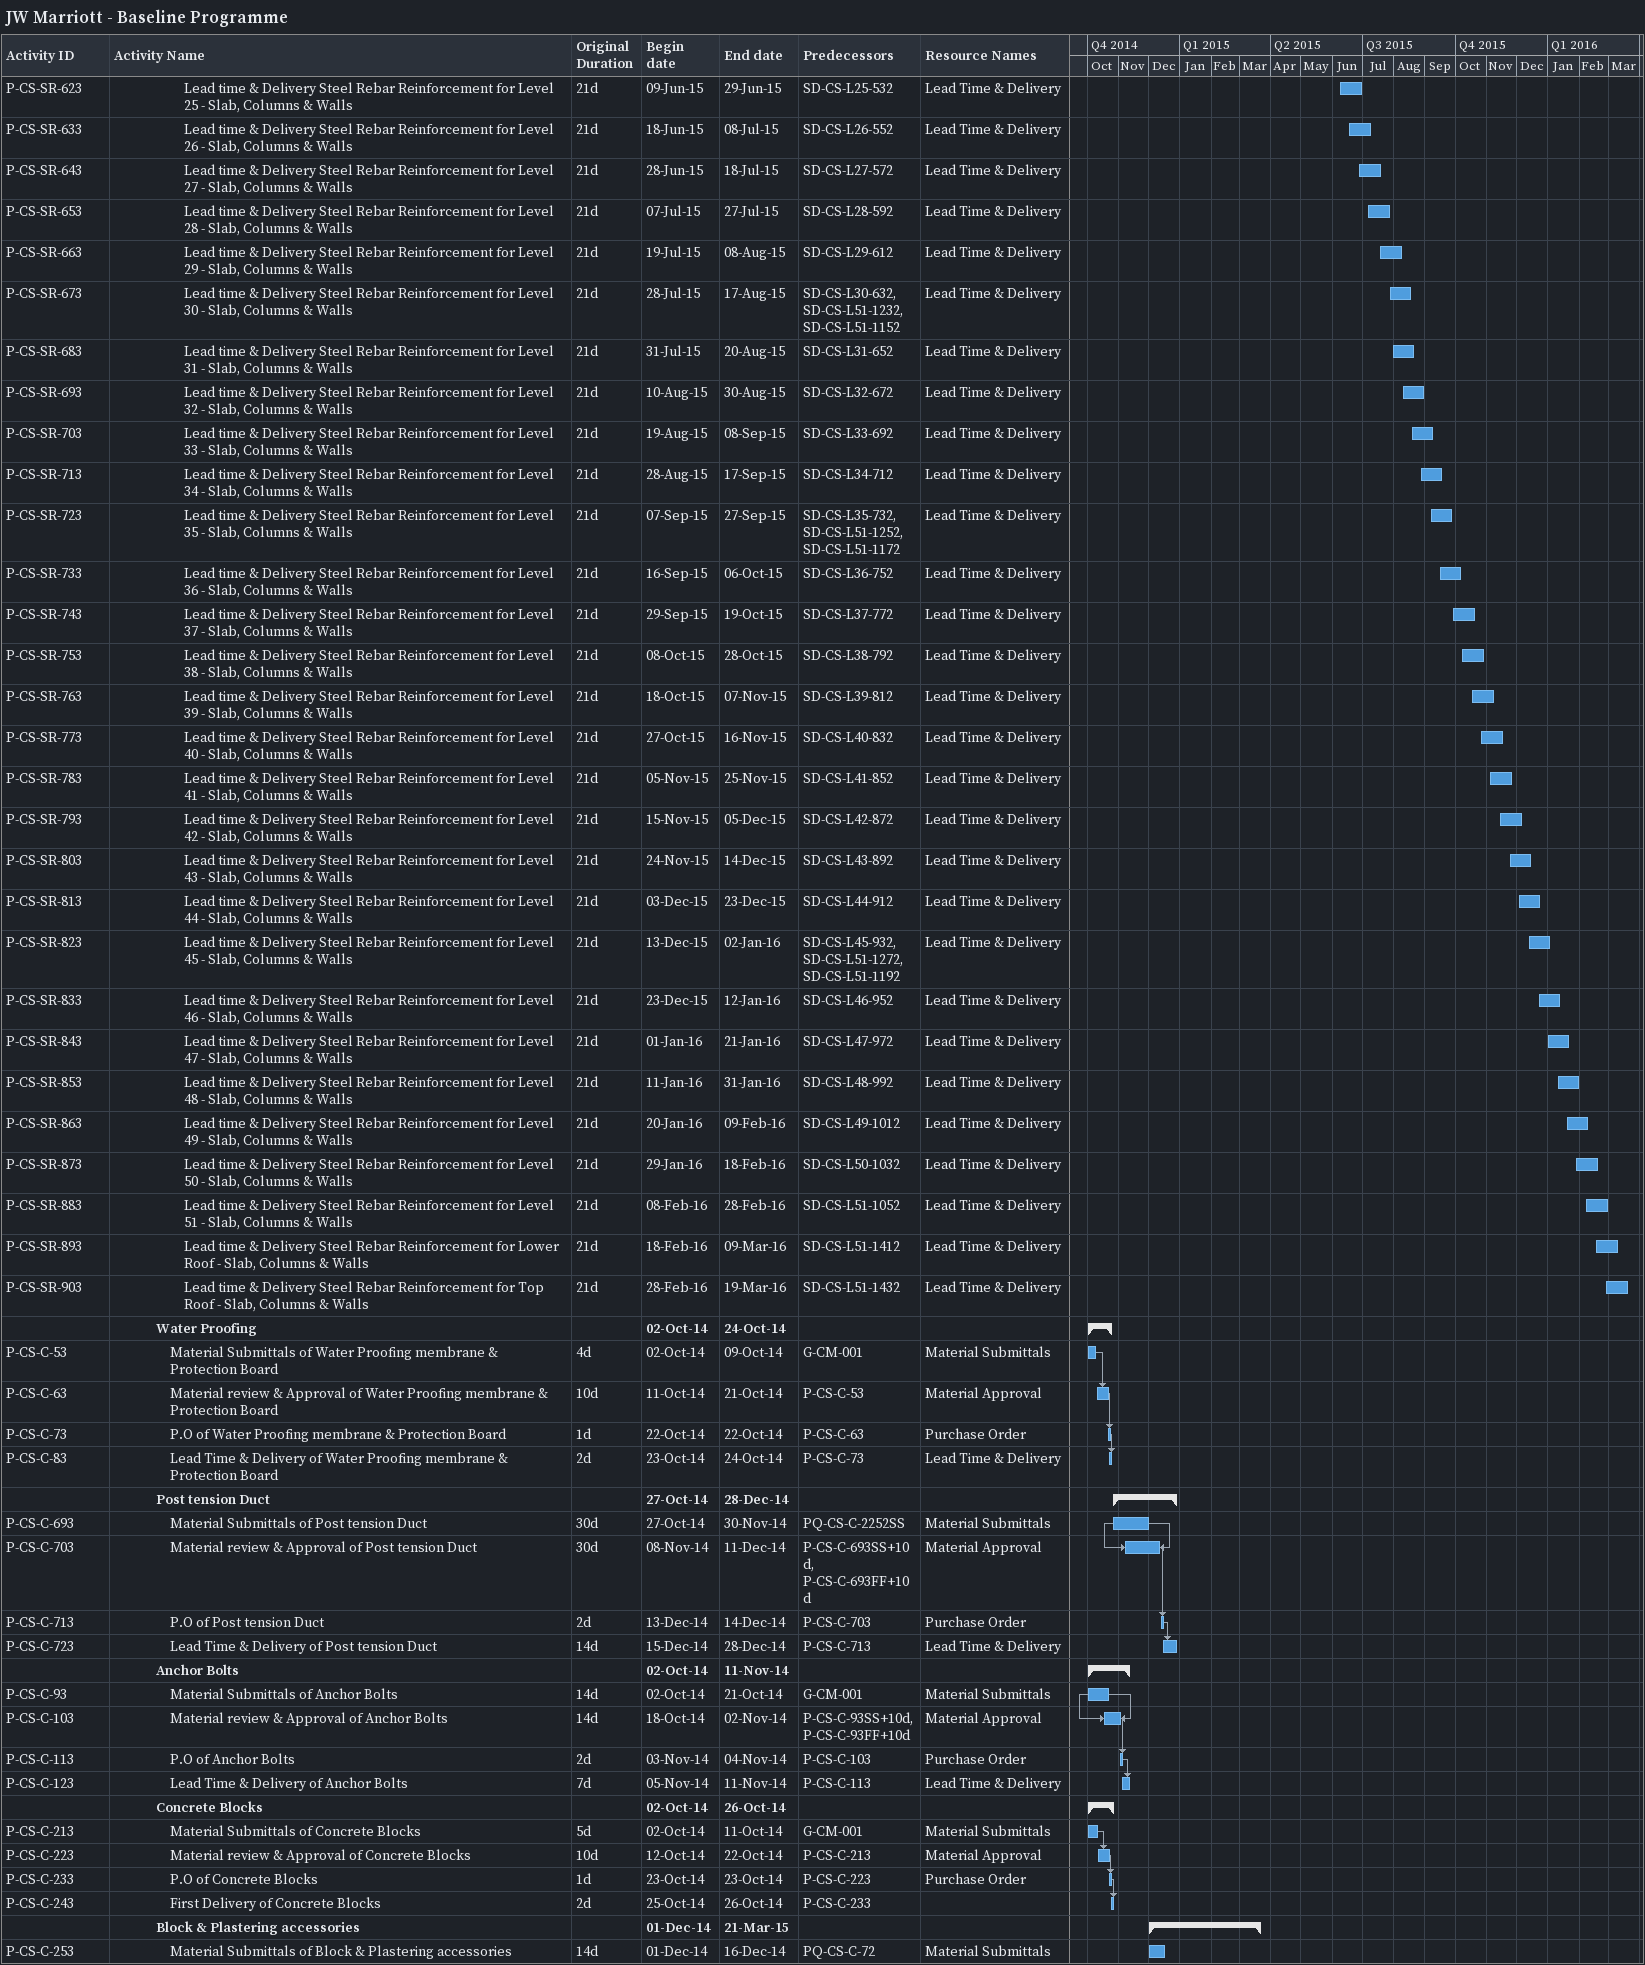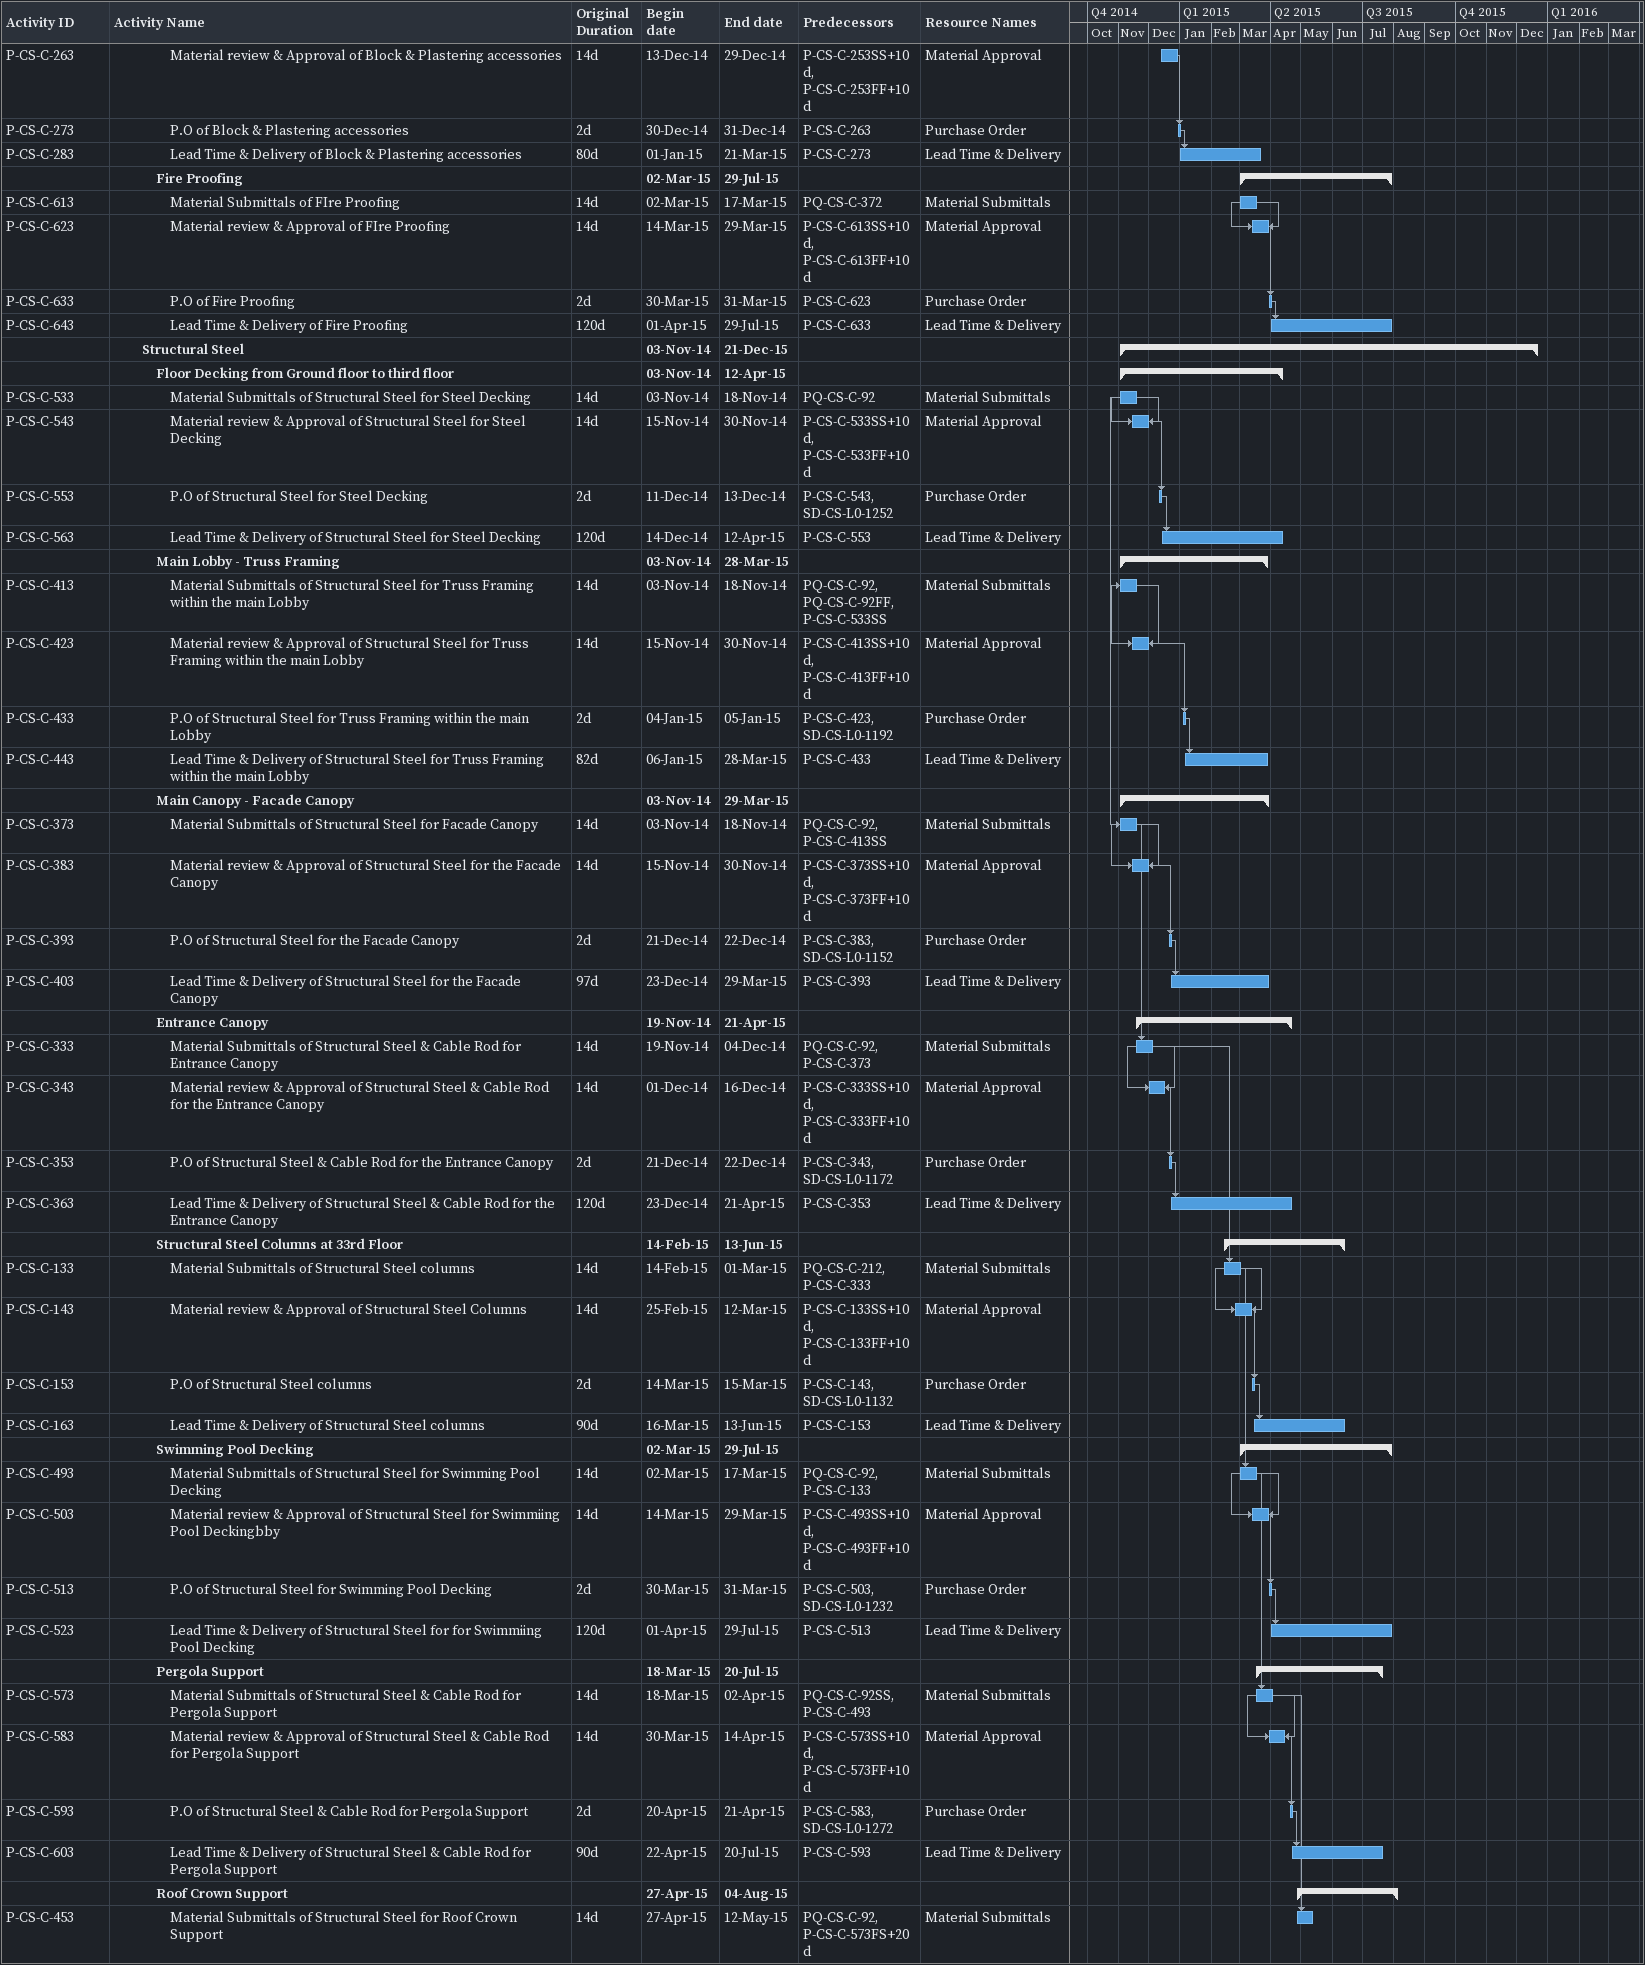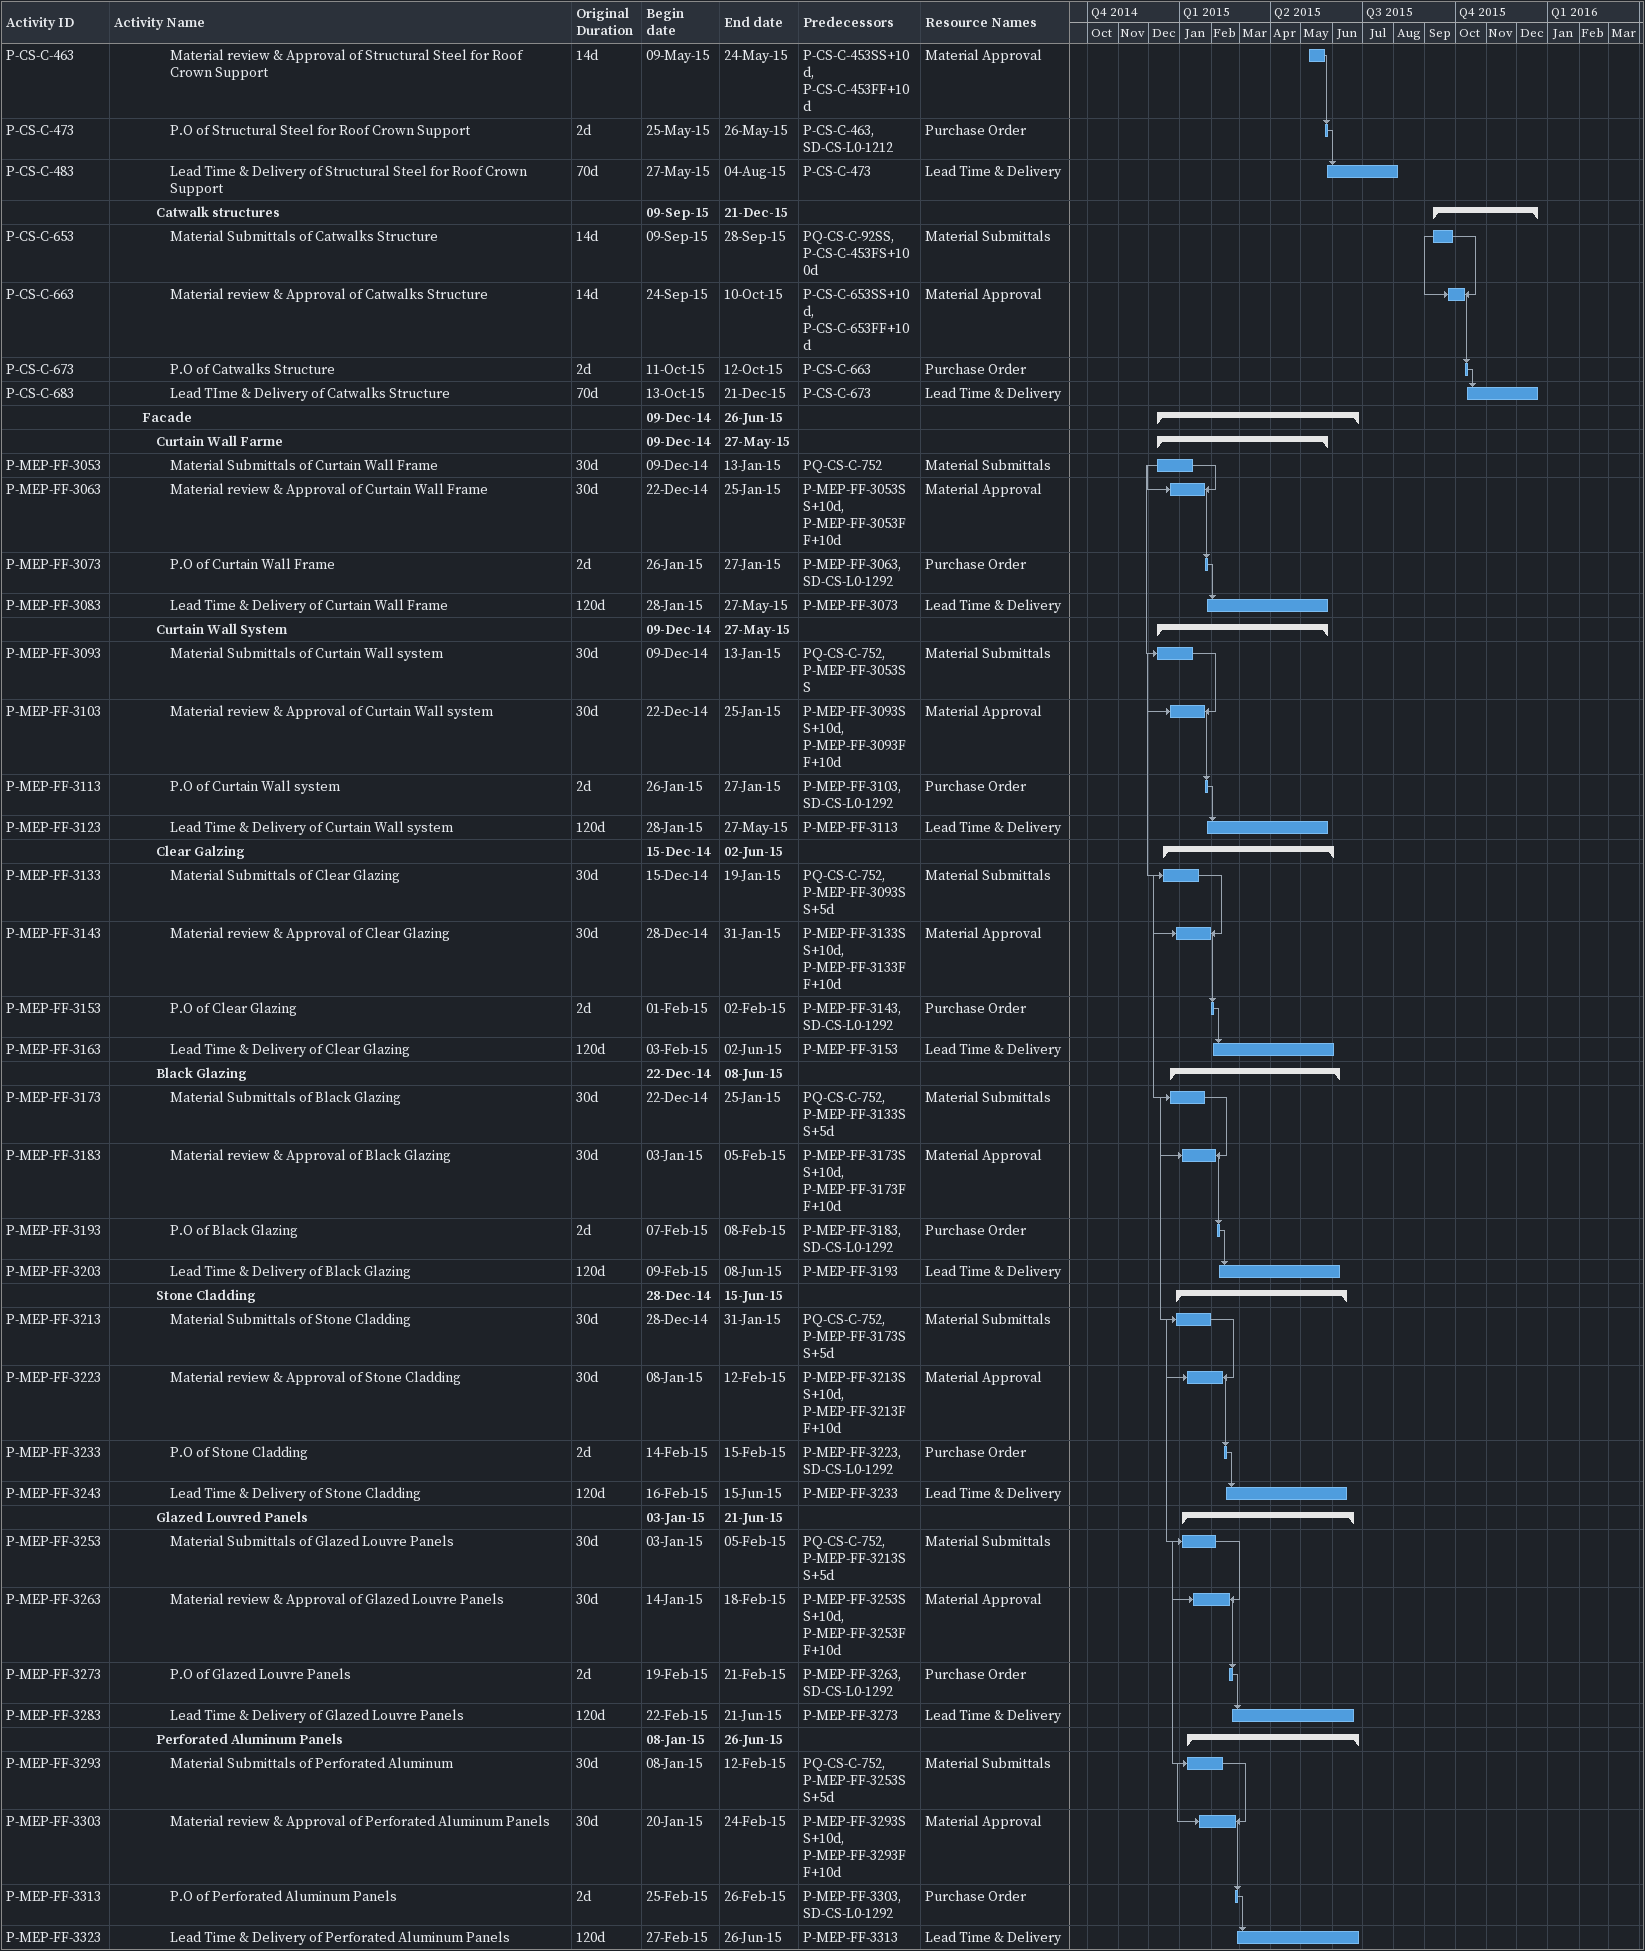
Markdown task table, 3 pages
JW Marriott - Baseline Programme

| ID | Level | Task | Original duration | Start | Finish | Predecessors | Resources |
|---|---|---|---|---|---|---|---|
| P-CS-SR-623 | 6 | Lead time & Delivery Steel Rebar Reinforcement for Level 25 - Slab, Columns & Walls | 21d | 2015-06-09 | 2015-06-29 | SD-CS-L25-532 | Lead Time & Delivery |
| P-CS-SR-633 | 6 | Lead time & Delivery Steel Rebar Reinforcement for Level 26 - Slab, Columns & Walls | 21d | 2015-06-18 | 2015-07-08 | SD-CS-L26-552 | Lead Time & Delivery |
| P-CS-SR-643 | 6 | Lead time & Delivery Steel Rebar Reinforcement for Level 27 - Slab, Columns & Walls | 21d | 2015-06-28 | 2015-07-18 | SD-CS-L27-572 | Lead Time & Delivery |
| P-CS-SR-653 | 6 | Lead time & Delivery Steel Rebar Reinforcement for Level 28 - Slab, Columns & Walls | 21d | 2015-07-07 | 2015-07-27 | SD-CS-L28-592 | Lead Time & Delivery |
| P-CS-SR-663 | 6 | Lead time & Delivery Steel Rebar Reinforcement for Level 29 - Slab, Columns & Walls | 21d | 2015-07-19 | 2015-08-08 | SD-CS-L29-612 | Lead Time & Delivery |
| P-CS-SR-673 | 6 | Lead time & Delivery Steel Rebar Reinforcement for Level 30 - Slab, Columns & Walls | 21d | 2015-07-28 | 2015-08-17 | SD-CS-L30-632, SD-CS-L51-1232, SD-CS-L51-1152 | Lead Time & Delivery |
| P-CS-SR-683 | 6 | Lead time & Delivery Steel Rebar Reinforcement for Level 31 - Slab, Columns & Walls | 21d | 2015-07-31 | 2015-08-20 | SD-CS-L31-652 | Lead Time & Delivery |
| P-CS-SR-693 | 6 | Lead time & Delivery Steel Rebar Reinforcement for Level 32 - Slab, Columns & Walls | 21d | 2015-08-10 | 2015-08-30 | SD-CS-L32-672 | Lead Time & Delivery |
| P-CS-SR-703 | 6 | Lead time & Delivery Steel Rebar Reinforcement for Level 33 - Slab, Columns & Walls | 21d | 2015-08-19 | 2015-09-08 | SD-CS-L33-692 | Lead Time & Delivery |
| P-CS-SR-713 | 6 | Lead time & Delivery Steel Rebar Reinforcement for Level 34 - Slab, Columns & Walls | 21d | 2015-08-28 | 2015-09-17 | SD-CS-L34-712 | Lead Time & Delivery |
| P-CS-SR-723 | 6 | Lead time & Delivery Steel Rebar Reinforcement for Level 35 - Slab, Columns & Walls | 21d | 2015-09-07 | 2015-09-27 | SD-CS-L35-732, SD-CS-L51-1252, SD-CS-L51-1172 | Lead Time & Delivery |
| P-CS-SR-733 | 6 | Lead time & Delivery Steel Rebar Reinforcement for Level 36 - Slab, Columns & Walls | 21d | 2015-09-16 | 2015-10-06 | SD-CS-L36-752 | Lead Time & Delivery |
| P-CS-SR-743 | 6 | Lead time & Delivery Steel Rebar Reinforcement for Level 37 - Slab, Columns & Walls | 21d | 2015-09-29 | 2015-10-19 | SD-CS-L37-772 | Lead Time & Delivery |
| P-CS-SR-753 | 6 | Lead time & Delivery Steel Rebar Reinforcement for Level 38 - Slab, Columns & Walls | 21d | 2015-10-08 | 2015-10-28 | SD-CS-L38-792 | Lead Time & Delivery |
| P-CS-SR-763 | 6 | Lead time & Delivery Steel Rebar Reinforcement for Level 39 - Slab, Columns & Walls | 21d | 2015-10-18 | 2015-11-07 | SD-CS-L39-812 | Lead Time & Delivery |
| P-CS-SR-773 | 6 | Lead time & Delivery Steel Rebar Reinforcement for Level 40 - Slab, Columns & Walls | 21d | 2015-10-27 | 2015-11-16 | SD-CS-L40-832 | Lead Time & Delivery |
| P-CS-SR-783 | 6 | Lead time & Delivery Steel Rebar Reinforcement for Level 41 - Slab, Columns & Walls | 21d | 2015-11-05 | 2015-11-25 | SD-CS-L41-852 | Lead Time & Delivery |
| P-CS-SR-793 | 6 | Lead time & Delivery Steel Rebar Reinforcement for Level 42 - Slab, Columns & Walls | 21d | 2015-11-15 | 2015-12-05 | SD-CS-L42-872 | Lead Time & Delivery |
| P-CS-SR-803 | 6 | Lead time & Delivery Steel Rebar Reinforcement for Level 43 - Slab, Columns & Walls | 21d | 2015-11-24 | 2015-12-14 | SD-CS-L43-892 | Lead Time & Delivery |
| P-CS-SR-813 | 6 | Lead time & Delivery Steel Rebar Reinforcement for Level 44 - Slab, Columns & Walls | 21d | 2015-12-03 | 2015-12-23 | SD-CS-L44-912 | Lead Time & Delivery |
| P-CS-SR-823 | 6 | Lead time & Delivery Steel Rebar Reinforcement for Level 45 - Slab, Columns & Walls | 21d | 2015-12-13 | 2016-01-02 | SD-CS-L45-932, SD-CS-L51-1272, SD-CS-L51-1192 | Lead Time & Delivery |
| P-CS-SR-833 | 6 | Lead time & Delivery Steel Rebar Reinforcement for Level 46 - Slab, Columns & Walls | 21d | 2015-12-23 | 2016-01-12 | SD-CS-L46-952 | Lead Time & Delivery |
| P-CS-SR-843 | 6 | Lead time & Delivery Steel Rebar Reinforcement for Level 47 - Slab, Columns & Walls | 21d | 2016-01-01 | 2016-01-21 | SD-CS-L47-972 | Lead Time & Delivery |
| P-CS-SR-853 | 6 | Lead time & Delivery Steel Rebar Reinforcement for Level 48 - Slab, Columns & Walls | 21d | 2016-01-11 | 2016-01-31 | SD-CS-L48-992 | Lead Time & Delivery |
| P-CS-SR-863 | 6 | Lead time & Delivery Steel Rebar Reinforcement for Level 49 - Slab, Columns & Walls | 21d | 2016-01-20 | 2016-02-09 | SD-CS-L49-1012 | Lead Time & Delivery |
| P-CS-SR-873 | 6 | Lead time & Delivery Steel Rebar Reinforcement for Level 50 - Slab, Columns & Walls | 21d | 2016-01-29 | 2016-02-18 | SD-CS-L50-1032 | Lead Time & Delivery |
| P-CS-SR-883 | 6 | Lead time & Delivery Steel Rebar Reinforcement for Level 51 - Slab, Columns & Walls | 21d | 2016-02-08 | 2016-02-28 | SD-CS-L51-1052 | Lead Time & Delivery |
| P-CS-SR-893 | 6 | Lead time & Delivery Steel Rebar Reinforcement for Lower Roof - Slab, Columns & Walls | 21d | 2016-02-18 | 2016-03-09 | SD-CS-L51-1412 | Lead Time & Delivery |
| P-CS-SR-903 | 6 | Lead time & Delivery Steel Rebar Reinforcement for Top Roof - Slab, Columns & Walls | 21d | 2016-02-28 | 2016-03-19 | SD-CS-L51-1432 | Lead Time & Delivery |
|  | 4 | **Water Proofing** |  | 2014-10-02 | 2014-10-24 |  |  |
| P-CS-C-53 | 5 | Material Submittals of Water Proofing membrane & Protection Board | 4d | 2014-10-02 | 2014-10-09 | G-CM-001 | Material Submittals |
| P-CS-C-63 | 5 | Material review & Approval of Water Proofing membrane & Protection Board | 10d | 2014-10-11 | 2014-10-21 | P-CS-C-53 | Material Approval |
| P-CS-C-73 | 5 | P.O of Water Proofing membrane & Protection Board | 1d | 2014-10-22 | 2014-10-22 | P-CS-C-63 | Purchase Order |
| P-CS-C-83 | 5 | Lead Time & Delivery of Water Proofing membrane & Protection Board | 2d | 2014-10-23 | 2014-10-24 | P-CS-C-73 | Lead Time & Delivery |
|  | 4 | **Post tension Duct** |  | 2014-10-27 | 2014-12-28 |  |  |
| P-CS-C-693 | 5 | Material Submittals of Post tension Duct | 30d | 2014-10-27 | 2014-11-30 | PQ-CS-C-2252SS | Material Submittals |
| P-CS-C-703 | 5 | Material review & Approval of Post tension Duct | 30d | 2014-11-08 | 2014-12-11 | P-CS-C-693SS+10d, P-CS-C-693FF+10d | Material Approval |
| P-CS-C-713 | 5 | P.O of Post tension Duct | 2d | 2014-12-13 | 2014-12-14 | P-CS-C-703 | Purchase Order |
| P-CS-C-723 | 5 | Lead Time & Delivery of Post tension Duct | 14d | 2014-12-15 | 2014-12-28 | P-CS-C-713 | Lead Time & Delivery |
|  | 4 | **Anchor Bolts** |  | 2014-10-02 | 2014-11-11 |  |  |
| P-CS-C-93 | 5 | Material Submittals of Anchor Bolts | 14d | 2014-10-02 | 2014-10-21 | G-CM-001 | Material Submittals |
| P-CS-C-103 | 5 | Material review & Approval of Anchor Bolts | 14d | 2014-10-18 | 2014-11-02 | P-CS-C-93SS+10d, P-CS-C-93FF+10d | Material Approval |
| P-CS-C-113 | 5 | P.O of Anchor Bolts | 2d | 2014-11-03 | 2014-11-04 | P-CS-C-103 | Purchase Order |
| P-CS-C-123 | 5 | Lead Time & Delivery of Anchor Bolts | 7d | 2014-11-05 | 2014-11-11 | P-CS-C-113 | Lead Time & Delivery |
|  | 4 | **Concrete Blocks** |  | 2014-10-02 | 2014-10-26 |  |  |
| P-CS-C-213 | 5 | Material Submittals of Concrete Blocks | 5d | 2014-10-02 | 2014-10-11 | G-CM-001 | Material Submittals |
| P-CS-C-223 | 5 | Material review & Approval of Concrete Blocks | 10d | 2014-10-12 | 2014-10-22 | P-CS-C-213 | Material Approval |
| P-CS-C-233 | 5 | P.O of Concrete Blocks | 1d | 2014-10-23 | 2014-10-23 | P-CS-C-223 | Purchase Order |
| P-CS-C-243 | 5 | First Delivery of Concrete Blocks | 2d | 2014-10-25 | 2014-10-26 | P-CS-C-233 |  |
|  | 4 | **Block & Plastering accessories** |  | 2014-12-01 | 2015-03-21 |  |  |
| P-CS-C-253 | 5 | Material Submittals of Block & Plastering accessories | 14d | 2014-12-01 | 2014-12-16 | PQ-CS-C-72 | Material Submittals |
| P-CS-C-263 | 5 | Material review & Approval of Block & Plastering accessories | 14d | 2014-12-13 | 2014-12-29 | P-CS-C-253SS+10d, P-CS-C-253FF+10d | Material Approval |
| P-CS-C-273 | 5 | P.O of Block & Plastering accessories | 2d | 2014-12-30 | 2014-12-31 | P-CS-C-263 | Purchase Order |
| P-CS-C-283 | 5 | Lead Time & Delivery of Block & Plastering accessories | 80d | 2015-01-01 | 2015-03-21 | P-CS-C-273 | Lead Time & Delivery |
|  | 4 | **Fire Proofing** |  | 2015-03-02 | 2015-07-29 |  |  |
| P-CS-C-613 | 5 | Material Submittals of FIre Proofing | 14d | 2015-03-02 | 2015-03-17 | PQ-CS-C-372 | Material Submittals |
| P-CS-C-623 | 5 | Material review & Approval of FIre Proofing | 14d | 2015-03-14 | 2015-03-29 | P-CS-C-613SS+10d, P-CS-C-613FF+10d | Material Approval |
| P-CS-C-633 | 5 | P.O of Fire Proofing | 2d | 2015-03-30 | 2015-03-31 | P-CS-C-623 | Purchase Order |
| P-CS-C-643 | 5 | Lead Time & Delivery of Fire Proofing | 120d | 2015-04-01 | 2015-07-29 | P-CS-C-633 | Lead Time & Delivery |
|  | 3 | **Structural Steel** |  | 2014-11-03 | 2015-12-21 |  |  |
|  | 4 | **Floor Decking from Ground floor to third floor** |  | 2014-11-03 | 2015-04-12 |  |  |
| P-CS-C-533 | 5 | Material Submittals of Structural Steel for Steel Decking | 14d | 2014-11-03 | 2014-11-18 | PQ-CS-C-92 | Material Submittals |
| P-CS-C-543 | 5 | Material review & Approval of Structural Steel for Steel Decking | 14d | 2014-11-15 | 2014-11-30 | P-CS-C-533SS+10d, P-CS-C-533FF+10d | Material Approval |
| P-CS-C-553 | 5 | P.O of Structural Steel for Steel Decking | 2d | 2014-12-11 | 2014-12-13 | P-CS-C-543, SD-CS-L0-1252 | Purchase Order |
| P-CS-C-563 | 5 | Lead Time & Delivery of Structural Steel for Steel Decking | 120d | 2014-12-14 | 2015-04-12 | P-CS-C-553 | Lead Time & Delivery |
|  | 4 | **Main Lobby - Truss Framing** |  | 2014-11-03 | 2015-03-28 |  |  |
| P-CS-C-413 | 5 | Material Submittals of Structural Steel for Truss Framing within the main Lobby | 14d | 2014-11-03 | 2014-11-18 | PQ-CS-C-92, PQ-CS-C-92FF, P-CS-C-533SS | Material Submittals |
| P-CS-C-423 | 5 | Material review & Approval of Structural Steel for Truss Framing within the main Lobby | 14d | 2014-11-15 | 2014-11-30 | P-CS-C-413SS+10d, P-CS-C-413FF+10d | Material Approval |
| P-CS-C-433 | 5 | P.O of Structural Steel for Truss Framing within the main Lobby | 2d | 2015-01-04 | 2015-01-05 | P-CS-C-423, SD-CS-L0-1192 | Purchase Order |
| P-CS-C-443 | 5 | Lead Time & Delivery of Structural Steel for Truss Framing within the main Lobby | 82d | 2015-01-06 | 2015-03-28 | P-CS-C-433 | Lead Time & Delivery |
|  | 4 | **Main Canopy - Facade Canopy** |  | 2014-11-03 | 2015-03-29 |  |  |
| P-CS-C-373 | 5 | Material Submittals of Structural Steel for Facade Canopy | 14d | 2014-11-03 | 2014-11-18 | PQ-CS-C-92, P-CS-C-413SS | Material Submittals |
| P-CS-C-383 | 5 | Material review & Approval of Structural Steel for the Facade Canopy | 14d | 2014-11-15 | 2014-11-30 | P-CS-C-373SS+10d, P-CS-C-373FF+10d | Material Approval |
| P-CS-C-393 | 5 | P.O of Structural Steel for the Facade Canopy | 2d | 2014-12-21 | 2014-12-22 | P-CS-C-383, SD-CS-L0-1152 | Purchase Order |
| P-CS-C-403 | 5 | Lead Time & Delivery of Structural Steel for the Facade Canopy | 97d | 2014-12-23 | 2015-03-29 | P-CS-C-393 | Lead Time & Delivery |
|  | 4 | **Entrance Canopy** |  | 2014-11-19 | 2015-04-21 |  |  |
| P-CS-C-333 | 5 | Material Submittals of Structural Steel & Cable Rod for Entrance Canopy | 14d | 2014-11-19 | 2014-12-04 | PQ-CS-C-92, P-CS-C-373 | Material Submittals |
| P-CS-C-343 | 5 | Material review & Approval of Structural Steel & Cable Rod for the Entrance Canopy | 14d | 2014-12-01 | 2014-12-16 | P-CS-C-333SS+10d, P-CS-C-333FF+10d | Material Approval |
| P-CS-C-353 | 5 | P.O of Structural Steel & Cable Rod for the Entrance Canopy | 2d | 2014-12-21 | 2014-12-22 | P-CS-C-343, SD-CS-L0-1172 | Purchase Order |
| P-CS-C-363 | 5 | Lead Time & Delivery of Structural Steel & Cable Rod for the Entrance Canopy | 120d | 2014-12-23 | 2015-04-21 | P-CS-C-353 | Lead Time & Delivery |
|  | 4 | **Structural Steel Columns at 33rd Floor** |  | 2015-02-14 | 2015-06-13 |  |  |
| P-CS-C-133 | 5 | Material Submittals of Structural Steel columns | 14d | 2015-02-14 | 2015-03-01 | PQ-CS-C-212, P-CS-C-333 | Material Submittals |
| P-CS-C-143 | 5 | Material review & Approval of Structural Steel Columns | 14d | 2015-02-25 | 2015-03-12 | P-CS-C-133SS+10d, P-CS-C-133FF+10d | Material Approval |
| P-CS-C-153 | 5 | P.O of Structural Steel columns | 2d | 2015-03-14 | 2015-03-15 | P-CS-C-143, SD-CS-L0-1132 | Purchase Order |
| P-CS-C-163 | 5 | Lead Time & Delivery of Structural Steel columns | 90d | 2015-03-16 | 2015-06-13 | P-CS-C-153 | Lead Time & Delivery |
|  | 4 | **Swimming Pool Decking** |  | 2015-03-02 | 2015-07-29 |  |  |
| P-CS-C-493 | 5 | Material Submittals of Structural Steel for Swimming Pool Decking | 14d | 2015-03-02 | 2015-03-17 | PQ-CS-C-92, P-CS-C-133 | Material Submittals |
| P-CS-C-503 | 5 | Material review & Approval of Structural Steel for Swimmiing Pool Deckingbby | 14d | 2015-03-14 | 2015-03-29 | P-CS-C-493SS+10d, P-CS-C-493FF+10d | Material Approval |
| P-CS-C-513 | 5 | P.O of Structural Steel for Swimming Pool Decking | 2d | 2015-03-30 | 2015-03-31 | P-CS-C-503, SD-CS-L0-1232 | Purchase Order |
| P-CS-C-523 | 5 | Lead Time & Delivery of Structural Steel for for Swimmiing Pool Decking | 120d | 2015-04-01 | 2015-07-29 | P-CS-C-513 | Lead Time & Delivery |
|  | 4 | **Pergola Support** |  | 2015-03-18 | 2015-07-20 |  |  |
| P-CS-C-573 | 5 | Material Submittals of Structural Steel & Cable Rod for Pergola Support | 14d | 2015-03-18 | 2015-04-02 | PQ-CS-C-92SS, P-CS-C-493 | Material Submittals |
| P-CS-C-583 | 5 | Material review & Approval of Structural Steel & Cable Rod for Pergola Support | 14d | 2015-03-30 | 2015-04-14 | P-CS-C-573SS+10d, P-CS-C-573FF+10d | Material Approval |
| P-CS-C-593 | 5 | P.O of Structural Steel & Cable Rod for Pergola Support | 2d | 2015-04-20 | 2015-04-21 | P-CS-C-583, SD-CS-L0-1272 | Purchase Order |
| P-CS-C-603 | 5 | Lead Time & Delivery of Structural Steel & Cable Rod for Pergola Support | 90d | 2015-04-22 | 2015-07-20 | P-CS-C-593 | Lead Time & Delivery |
|  | 4 | **Roof Crown Support** |  | 2015-04-27 | 2015-08-04 |  |  |
| P-CS-C-453 | 5 | Material Submittals of Structural Steel for Roof Crown Support | 14d | 2015-04-27 | 2015-05-12 | PQ-CS-C-92, P-CS-C-573FS+20d | Material Submittals |
| P-CS-C-463 | 5 | Material review & Approval of Structural Steel for Roof Crown Support | 14d | 2015-05-09 | 2015-05-24 | P-CS-C-453SS+10d, P-CS-C-453FF+10d | Material Approval |
| P-CS-C-473 | 5 | P.O of Structural Steel for Roof Crown Support | 2d | 2015-05-25 | 2015-05-26 | P-CS-C-463, SD-CS-L0-1212 | Purchase Order |
| P-CS-C-483 | 5 | Lead Time & Delivery of Structural Steel for Roof Crown Support | 70d | 2015-05-27 | 2015-08-04 | P-CS-C-473 | Lead Time & Delivery |
|  | 4 | **Catwalk structures** |  | 2015-09-09 | 2015-12-21 |  |  |
| P-CS-C-653 | 5 | Material Submittals of Catwalks Structure | 14d | 2015-09-09 | 2015-09-28 | PQ-CS-C-92SS, P-CS-C-453FS+100d | Material Submittals |
| P-CS-C-663 | 5 | Material review & Approval of Catwalks Structure | 14d | 2015-09-24 | 2015-10-10 | P-CS-C-653SS+10d, P-CS-C-653FF+10d | Material Approval |
| P-CS-C-673 | 5 | P.O of Catwalks Structure | 2d | 2015-10-11 | 2015-10-12 | P-CS-C-663 | Purchase Order |
| P-CS-C-683 | 5 | Lead TIme & Delivery of Catwalks Structure | 70d | 2015-10-13 | 2015-12-21 | P-CS-C-673 | Lead Time & Delivery |
|  | 3 | **Facade** |  | 2014-12-09 | 2015-06-26 |  |  |
|  | 4 | **Curtain Wall Farme** |  | 2014-12-09 | 2015-05-27 |  |  |
| P-MEP-FF-3053 | 5 | Material Submittals of Curtain Wall Frame | 30d | 2014-12-09 | 2015-01-13 | PQ-CS-C-752 | Material Submittals |
| P-MEP-FF-3063 | 5 | Material review & Approval of Curtain Wall Frame | 30d | 2014-12-22 | 2015-01-25 | P-MEP-FF-3053SS+10d, P-MEP-FF-3053FF+10d | Material Approval |
| P-MEP-FF-3073 | 5 | P.O of Curtain Wall Frame | 2d | 2015-01-26 | 2015-01-27 | P-MEP-FF-3063, SD-CS-L0-1292 | Purchase Order |
| P-MEP-FF-3083 | 5 | Lead Time & Delivery of Curtain Wall Frame | 120d | 2015-01-28 | 2015-05-27 | P-MEP-FF-3073 | Lead Time & Delivery |
|  | 4 | **Curtain Wall System** |  | 2014-12-09 | 2015-05-27 |  |  |
| P-MEP-FF-3093 | 5 | Material Submittals of Curtain Wall system | 30d | 2014-12-09 | 2015-01-13 | PQ-CS-C-752, P-MEP-FF-3053SS | Material Submittals |
| P-MEP-FF-3103 | 5 | Material review & Approval of Curtain Wall system | 30d | 2014-12-22 | 2015-01-25 | P-MEP-FF-3093SS+10d, P-MEP-FF-3093FF+10d | Material Approval |
| P-MEP-FF-3113 | 5 | P.O of Curtain Wall system | 2d | 2015-01-26 | 2015-01-27 | P-MEP-FF-3103, SD-CS-L0-1292 | Purchase Order |
| P-MEP-FF-3123 | 5 | Lead Time & Delivery of Curtain Wall system | 120d | 2015-01-28 | 2015-05-27 | P-MEP-FF-3113 | Lead Time & Delivery |
|  | 4 | **Clear Galzing** |  | 2014-12-15 | 2015-06-02 |  |  |
| P-MEP-FF-3133 | 5 | Material Submittals of Clear Glazing | 30d | 2014-12-15 | 2015-01-19 | PQ-CS-C-752, P-MEP-FF-3093SS+5d | Material Submittals |
| P-MEP-FF-3143 | 5 | Material review & Approval of Clear Glazing | 30d | 2014-12-28 | 2015-01-31 | P-MEP-FF-3133SS+10d, P-MEP-FF-3133FF+10d | Material Approval |
| P-MEP-FF-3153 | 5 | P.O of Clear Glazing | 2d | 2015-02-01 | 2015-02-02 | P-MEP-FF-3143, SD-CS-L0-1292 | Purchase Order |
| P-MEP-FF-3163 | 5 | Lead Time & Delivery of Clear Glazing | 120d | 2015-02-03 | 2015-06-02 | P-MEP-FF-3153 | Lead Time & Delivery |
|  | 4 | **Black Glazing** |  | 2014-12-22 | 2015-06-08 |  |  |
| P-MEP-FF-3173 | 5 | Material Submittals of Black Glazing | 30d | 2014-12-22 | 2015-01-25 | PQ-CS-C-752, P-MEP-FF-3133SS+5d | Material Submittals |
| P-MEP-FF-3183 | 5 | Material review & Approval of Black Glazing | 30d | 2015-01-03 | 2015-02-05 | P-MEP-FF-3173SS+10d, P-MEP-FF-3173FF+10d | Material Approval |
| P-MEP-FF-3193 | 5 | P.O of Black Glazing | 2d | 2015-02-07 | 2015-02-08 | P-MEP-FF-3183, SD-CS-L0-1292 | Purchase Order |
| P-MEP-FF-3203 | 5 | Lead Time & Delivery of Black Glazing | 120d | 2015-02-09 | 2015-06-08 | P-MEP-FF-3193 | Lead Time & Delivery |
|  | 4 | **Stone Cladding** |  | 2014-12-28 | 2015-06-15 |  |  |
| P-MEP-FF-3213 | 5 | Material Submittals of Stone Cladding | 30d | 2014-12-28 | 2015-01-31 | PQ-CS-C-752, P-MEP-FF-3173SS+5d | Material Submittals |
| P-MEP-FF-3223 | 5 | Material review & Approval of Stone Cladding | 30d | 2015-01-08 | 2015-02-12 | P-MEP-FF-3213SS+10d, P-MEP-FF-3213FF+10d | Material Approval |
| P-MEP-FF-3233 | 5 | P.O of Stone Cladding | 2d | 2015-02-14 | 2015-02-15 | P-MEP-FF-3223, SD-CS-L0-1292 | Purchase Order |
| P-MEP-FF-3243 | 5 | Lead Time & Delivery of Stone Cladding | 120d | 2015-02-16 | 2015-06-15 | P-MEP-FF-3233 | Lead Time & Delivery |
|  | 4 | **Glazed Louvred Panels** |  | 2015-01-03 | 2015-06-21 |  |  |
| P-MEP-FF-3253 | 5 | Material Submittals of Glazed Louvre Panels | 30d | 2015-01-03 | 2015-02-05 | PQ-CS-C-752, P-MEP-FF-3213SS+5d | Material Submittals |
| P-MEP-FF-3263 | 5 | Material review & Approval of Glazed Louvre Panels | 30d | 2015-01-14 | 2015-02-18 | P-MEP-FF-3253SS+10d, P-MEP-FF-3253FF+10d | Material Approval |
| P-MEP-FF-3273 | 5 | P.O of Glazed Louvre Panels | 2d | 2015-02-19 | 2015-02-21 | P-MEP-FF-3263, SD-CS-L0-1292 | Purchase Order |
| P-MEP-FF-3283 | 5 | Lead Time & Delivery of Glazed Louvre Panels | 120d | 2015-02-22 | 2015-06-21 | P-MEP-FF-3273 | Lead Time & Delivery |
|  | 4 | **Perforated Aluminum Panels** |  | 2015-01-08 | 2015-06-26 |  |  |
| P-MEP-FF-3293 | 5 | Material Submittals of Perforated Aluminum | 30d | 2015-01-08 | 2015-02-12 | PQ-CS-C-752, P-MEP-FF-3253SS+5d | Material Submittals |
| P-MEP-FF-3303 | 5 | Material review & Approval of Perforated Aluminum Panels | 30d | 2015-01-20 | 2015-02-24 | P-MEP-FF-3293SS+10d, P-MEP-FF-3293FF+10d | Material Approval |
| P-MEP-FF-3313 | 5 | P.O of Perforated Aluminum Panels | 2d | 2015-02-25 | 2015-02-26 | P-MEP-FF-3303, SD-CS-L0-1292 | Purchase Order |
| P-MEP-FF-3323 | 5 | Lead Time & Delivery of Perforated Aluminum Panels | 120d | 2015-02-27 | 2015-06-26 | P-MEP-FF-3313 | Lead Time & Delivery |
